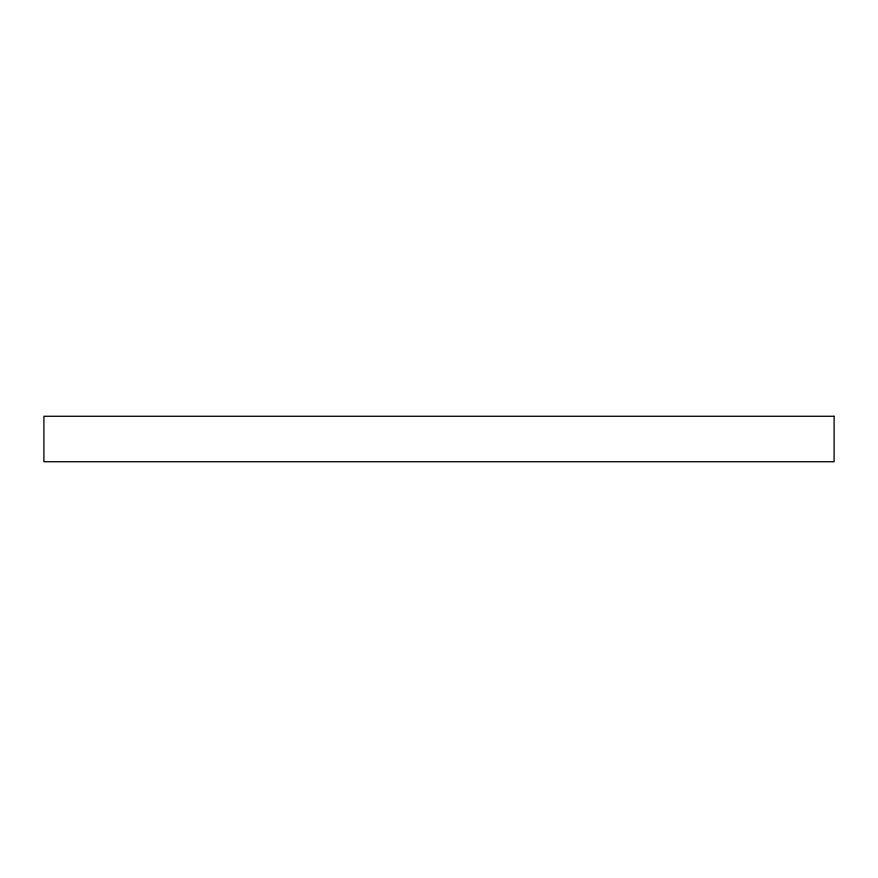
<?xml version="1.0" encoding="UTF-8"?>
<svg xmlns="http://www.w3.org/2000/svg" width="878" height="878" viewBox="0 0 878 878"><rect width="100%" height="100%" fill="white"/><g stroke="black" fill="none" stroke-linecap="round" stroke-linejoin="round"><path stroke-width="1.32" d="M834.1 416.271L43.9 416.271L43.9 461.729L834.1 461.729L834.1 416.271"/></g></svg>
